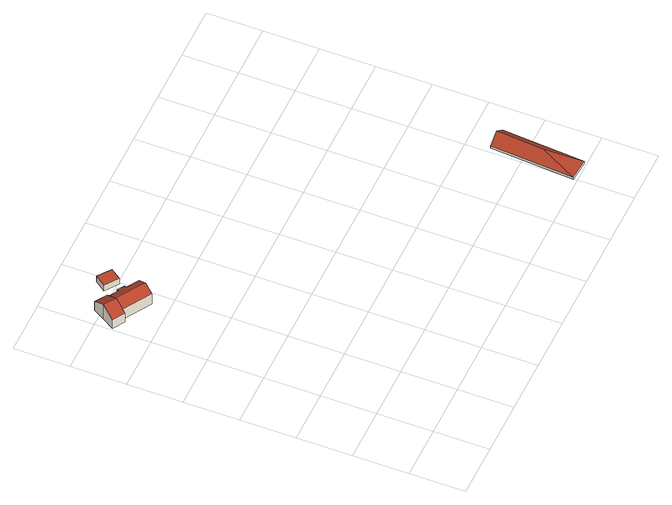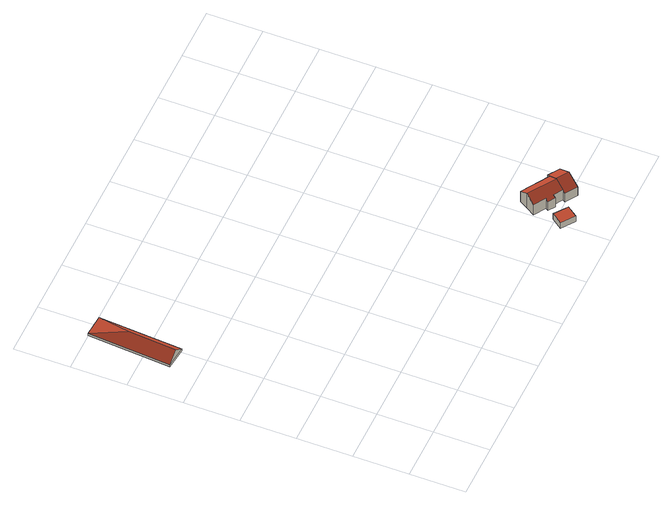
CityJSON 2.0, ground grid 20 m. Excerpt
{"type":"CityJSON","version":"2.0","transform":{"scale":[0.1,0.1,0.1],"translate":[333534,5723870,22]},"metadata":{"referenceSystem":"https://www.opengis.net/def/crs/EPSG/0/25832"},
"CityObjects":{
"building1":{"type":"Building","attributes":{"Gemeindeschluessel":"05170048","Geometrietyp2DReferenz":"3000","function":"31001_1010"},"address":[{"country":"Germany","locality":"Wesel","thoroughfareNumber":"1","thoroughfareName":"Stahlsweg"}],"children":["building1-1","building1-2"]},
"building1-1":{"type":"BuildingPart","attributes":{"roofType":"3100","measuredHeight":7.06},"parents":["building1"],"geometry":[{"type":"MultiSurface","lod":"2","boundaries":[[[0,1,2,3]],[[4,5,1,0]],[[6,7,5,4]],[[8,9,7,6]],[[10,11,9,8]],[[12,13,11,10]],[[14,15,13,12]],[[16,17,15,14]],[[16,14,12,18]],[[10,8,6,4,0,3,18,12]],[[19,2,1,5,7,9,11,13,15,17]],[[18,20,21]],[[22,23,17,16]],[[22,21,20,19,23]],[[18,3,24,20]],[[2,19,20,24]]],"semantics":{"surfaces":[{"type":"WallSurface"},{"type":"RoofSurface"},{"type":"GroundSurface"},{"type":"ClosureSurface"}],"values":[0,0,0,0,0,0,0,0,1,1,2,0,3,3,0,3]}}]},
"building1-2":{"type":"BuildingPart","attributes":{"roofType":"3100","measuredHeight":7.04},"parents":["building1"],"geometry":[{"type":"MultiSurface","lod":"2","boundaries":[[[25,26,27,28]],[[29,30,26,25]],[[31,32,30,29]],[[33,34,32,31]],[[24,2,34,33]],[[25,28,35,29]],[[24,33,31,29,35]],[[27,26,30,32,34,2,23]],[[16,22,35,28,27,17]],[[22,16,17,23]],[[35,22,21]],[[20,21,22,23,19]],[[24,20,19,2]]],"semantics":{"surfaces":[{"type":"WallSurface"},{"type":"RoofSurface"},{"type":"GroundSurface"},{"type":"ClosureSurface"}],"values":[0,0,0,0,0,1,1,2,0,3,0,3,3]}}]},
"building2":{"type":"Building","attributes":{"Geometrietyp2DReferenz":"3000","Gemeindeschluessel":"05170048","function":"51009_1610","roofType":"1000","measuredHeight":2.62},"geometry":[{"type":"Solid","lod":"2","boundaries":[[[[36,37,38,39]],[[40,41,37,36]],[[42,43,41,40]],[[39,38,43,42]],[[40,36,39,42]],[[37,41,43,38]]]],"semantics":{"surfaces":[{"type":"WallSurface"},{"type":"RoofSurface"},{"type":"GroundSurface"}],"values":[[0,0,0,0,1,2]]}}]},
"building3":{"type":"Building","attributes":{"Geometrietyp2DReferenz":"3000","Gemeindeschluessel":"05170048","function":"31001_3073","roofType":"5000","measuredHeight":4.31},"geometry":[{"type":"Solid","lod":"2","boundaries":[[[[44,45,46,47]],[[48,49,45,44]],[[50,51,49,48]],[[47,46,51,50]],[[44,52,48]],[[50,53,47]],[[47,53,52,44]],[[48,52,53,50]],[[45,49,51,46]]]],"semantics":{"surfaces":[{"type":"WallSurface"},{"type":"RoofSurface"},{"type":"GroundSurface"}],"values":[[0,0,0,0,1,0,1,1,2]]}}]}
},
"vertices":[
[130,1168,51],[130,1168,2],[98,1188,2],[98,1188,51],[136,1177,45],[136,1177,2],[160,1162,44],[160,1162,2],[154,1152,51],[154,1152,2],[196,1125,51],[196,1125,2],[177,1094,72],[177,1094,2],[158,1063,51],[158,1063,2],[59,1125,51],[59,1125,2],[79,1157,72],[79,1157,2],[79,1157,71],[78,1156,72],[78,1155,71],[78,1155,2],[98,1188,49],
[10,1140,43],[10,1140,2],[52,1113,2],[52,1113,43],[36,1183,72],[36,1183,2],[62,1225,43],[62,1225,2],[104,1197,43],[104,1197,2],[78,1155,72],
[193,1193,34],[193,1193,8],[221,1231,8],[221,1231,34],[145,1228,34],[145,1228,8],[174,1266,34],[174,1266,8],
[1264,4,28],[1264,4,18],[1286,305,18],[1286,305,28],[1185,10,28],[1185,10,18],[1206,312,28],[1206,312,18],[1233,134,61],[1246,308,61]
]}
